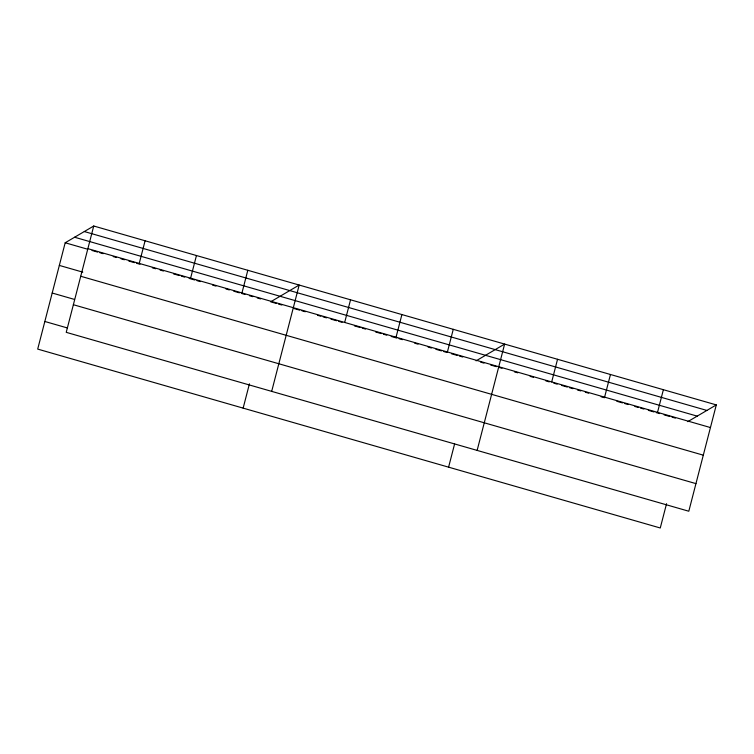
<?xml version="1.0" encoding="UTF-8"?>
<svg xmlns="http://www.w3.org/2000/svg" width="754" height="754" viewBox="0 0 754 754"><rect width="100%" height="100%" fill="white"/><g stroke="black" fill="none" stroke-linecap="round" stroke-linejoin="round"><path stroke-width="1.13" d="M93.732 226.012L66.229 332.335L688.807 511.231L716.3 404.907L93.732 226.012L65.193 242.769L37.7 349.093L660.268 527.989L666.555 503.691M139.236 263.419L145.088 240.771M190.602 278.179L196.455 255.531M241.959 292.929L247.812 270.29M243.146 408.131L249.433 383.824M271.685 391.373L299.178 285.05L270.648 301.807L276.228 303.41M344.682 322.448L350.544 299.809M396.048 337.208L401.901 314.569M447.405 351.967L453.267 329.328M448.592 467.16L454.596 443.965M477.131 450.402L504.624 344.088L476.094 360.846M551.692 381.939L557.545 359.29M604.604 397.141L610.467 374.493M657.526 412.344L663.379 389.705M687.771 421.665L716.3 404.907M84.316 231.544L706.884 410.44M74.608 237.237L697.186 416.133M87.869 248.66L710.447 427.556M65.193 242.769L87.53 249.188M91.997 250.469L97.577 252.072M99.811 252.713L103.157 253.674M113.213 256.567L116.559 257.529M121.026 258.811L124.372 259.772M128.84 261.054L134.419 262.665M136.653 263.306L140.008 264.268M152.289 267.793L155.635 268.754M160.102 270.045L163.458 271.006M173.505 273.891L179.084 275.493M181.318 276.134L184.673 277.104M189.131 278.386L194.72 279.988M196.954 280.629L200.3 281.591M212.581 285.125L215.936 286.086M225.983 288.971L229.329 289.932M233.797 291.214L239.386 292.825M241.61 293.466L244.965 294.428M249.433 295.709L252.778 296.671M257.246 297.953L260.592 298.914M278.462 304.05L281.808 305.012M294.088 308.546L299.677 310.148M301.911 310.789L305.257 311.751M317.538 315.285L320.893 316.246M323.127 316.887L326.473 317.849M330.94 319.131L336.52 320.733M338.753 321.374L342.109 322.335M354.389 325.869L359.969 327.472M362.203 328.113L365.549 329.074M375.605 331.967L381.185 333.57M383.418 334.211L386.764 335.172M391.232 336.454L396.821 338.065M399.054 338.706L402.4 339.668M414.681 343.193L418.027 344.154M428.084 347.047L431.429 348.009M435.897 349.291L441.476 350.893M443.71 351.534L447.065 352.495M451.533 353.786L457.113 355.388M459.346 356.029L462.692 356.991M480.6 362.137L483.974 363.108M490.731 365.049L496.358 366.661M498.611 367.311L501.985 368.282M514.379 371.845L517.753 372.815M530.137 376.369L533.512 377.339M545.896 380.902L549.28 381.873M553.785 383.164L557.159 384.135M561.664 385.426L567.291 387.047M569.543 387.697L572.927 388.668M577.423 389.959L580.806 390.93M585.311 392.221L588.686 393.192M601.07 396.755L604.444 397.726M616.838 401.279L622.465 402.9M624.717 403.55L628.091 404.521M634.849 406.463L638.223 407.433M640.476 408.074L643.859 409.045M648.355 410.346L653.991 411.957M656.244 412.608L659.618 413.578M664.123 414.87L669.75 416.491M672.003 417.132L675.386 418.102M59.34 265.417L82.789 272.147M80.735 276.266L703.303 455.171M52.196 293.023L74.533 299.442M73.374 304.72L695.942 483.616M44.844 321.477L67.172 327.896"/></g></svg>
